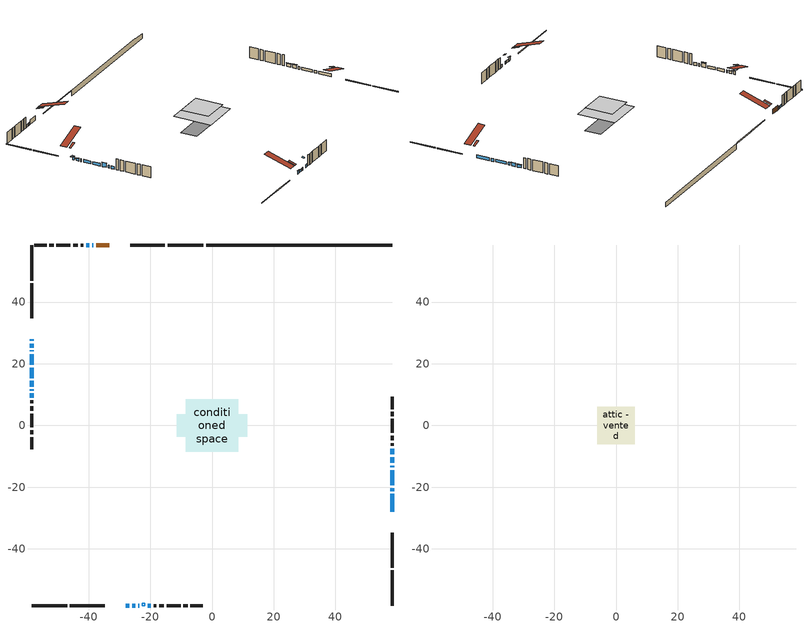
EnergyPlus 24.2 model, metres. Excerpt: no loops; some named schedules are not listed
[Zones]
conditioned space
 floor adiabatic (AdiabaticFloorConstruction): -8.45,-8.45 -8.45,8.45 8.45,8.45 8.45,-8.45 z2.9
 floor foundation (Slab1 construction): -11.47,-3.62 -11.47,3.62 11.47,3.62 11.47,-3.62 z-1.98
 wall outside (RimJoist1 construction): -2.78,58.5 -14.32,58.5 / -58.5,-58.5 -46.96,-58.5 / -58.5,58.5 -58.5,46.96 / 58.5,-58.5 58.5,-46.96 z0.46:0.76
 wall outside (RimJoist2 construction): -15.25,58.5 -26.57,58.5 / -46.03,-58.5 -34.71,-58.5 / -58.5,46.03 -58.5,34.71 / 58.5,-46.03 58.5,-34.71 z0.46:0.76
 wall outside (AdiabaticWallConstruction 1): -33.36,58.5 -37.5,58.5 z0.46:2.49
 wall outside (AdiabaticWallConstruction): -58.5,27.92 -58.5,27.41 z0.46:1.99; -27.92,-58.5 -26.77,-58.5 / 58.5,-12.05 58.5,-10.3 z0.46:1.91; -25.84,-58.5 -24.85,-58.5 / -58.5,24.33 -58.5,24.01 / -58.5,23.08 -58.5,19.68 / 58.5,-27.92 58.5,-22.2 / 58.5,-21.27 58.5,-20.3 / 58.5,-19.37 58.5,-14.49 / -38.43,58.5 -38.84,58.5 / -23.92,-58.5 -23.51,-58.5 / -58.5,18.75 -58.5,15.36 / 58.5,-13.57 58.5,-12.98 / -20.79,-58.5 -19.87,-58.5 / -58.5,11.67 -58.5,11.31 / -58.5,10.38 -58.5,9.05 / -39.77,58.5 -40.76,58.5 z0.46:1.68; -58.5,26.48 -58.5,25.26 z0.46:1.53; -58.5,14.43 -58.5,12.6 z0.46:2.29; 58.5,-9.37 58.5,-7.54 z0.46:1.78
 wall outside (Wall1 construction): -41.69,58.5 -42.61,58.5 / -18.95,-58.5 -18.03,-58.5 / -58.5,8.12 -58.5,7.2 / 58.5,-6.61 58.5,-5.7 z0.46:5.34
 wall outside (Wall2 construction): -43.54,58.5 -45.05,58.5 / -17.1,-58.5 -15.58,-58.5 / -58.5,6.28 -58.5,4.76 / 58.5,-4.77 58.5,-3.25 z0.46:5.34
 wall outside (Wall3 construction): -45.98,58.5 -50.43,58.5 / -14.66,-58.5 -10.21,-58.5 / -58.5,3.83 -58.5,-0.62 / 58.5,-2.32 58.5,2.12 z0.46:5.34
 wall outside (Wall4 construction): -51.36,58.5 -52.7,58.5 / -9.28,-58.5 -7.93,-58.5 / -58.5,-1.54 -58.5,-2.89 / 58.5,3.05 58.5,4.4 z0.46:5.34
 wall outside (Wall5 construction): -53.63,58.5 -57.57,58.5 / -7,-58.5 -3.06,-58.5 / -58.5,-3.82 -58.5,-7.76 / 58.5,5.33 58.5,9.27 z0.46:5.34
 wall foundation (FoundationWall1 construction): -1.85,58.5,-1.98 -1.85,58.5,0.46 52.47,58.5,0.46 52.47,58.5,0.16 58.5,58.5,0.16 58.5,58.5,-1.98
 window (WindowConstruction 15): -58.5,27.91 -58.5,27.41 z0.46:1.98
 window (WindowConstruction 3): -27.91,-58.5 -26.77,-58.5 z0.46:1.91
 window (WindowConstruction 4): -25.84,-58.5 -24.85,-58.5 z0.46:1.68
 window (WindowConstruction 5): -58.5,26.48 -58.5,25.26 z0.46:1.53
 window (WindowConstruction 6): -58.5,24.33 -58.5,24.01 z0.46:1.68
 window (WindowConstruction 7): -58.5,23.08 -58.5,19.68 z0.46:1.68
 window (WindowConstruction 8): 58.5,-27.91 58.5,-22.2 z0.46:1.68
 window (WindowConstruction 9): 58.5,-21.27 58.5,-20.3 z0.46:1.68
 window (WindowConstruction 10): 58.5,-19.37 58.5,-14.49 z0.46:1.68
 window (WindowConstruction 11): -38.43,58.5 -38.84,58.5 z0.46:1.68
 window (WindowConstruction 12): -23.92,-58.5 -23.51,-58.5 z0.46:1.68
 window (WindowConstruction 13): -58.5,18.75 -58.5,15.36 z0.46:1.68
 window (WindowConstruction 14): -58.5,14.43 -58.5,12.6 z0.46:2.29
 window (WindowConstruction 18): 58.5,-13.56 58.5,-12.98 z0.46:1.68
 window (WindowConstruction 19): -20.79,-58.5 -19.87,-58.5 z0.46:1.68
 window (WindowConstruction 16): -58.5,11.67 -58.5,11.31 z0.46:1.68
 window (WindowConstruction 17): -58.5,10.38 -58.5,9.05 z0.46:1.68
 window (WindowConstruction): 58.5,-12.05 58.5,-10.3 z0.46:1.91
 window (WindowConstruction 1): 58.5,-9.37 58.5,-7.54 z0.46:1.78
 window (WindowConstruction 2): -39.77,58.5 -40.76,58.5 z0.46:1.68
 door (Door): -33.37,58.5 -37.5,58.5 z0.46:2.49
 ceiling adiabatic (AdiabaticFloorConstruction): 8.45,-8.45 8.45,8.45 -8.45,8.45 -8.45,-8.45 z2.9
 roof outside (Roof2 construction): -32.44,58.5,5.34 -32.44,55.27,6.41 -31.58,55.27,6.41 -31.58,58.5,5.34; -28.84,-58.5,5.34 -28.84,-55.27,6.41 -29.7,-55.27,6.41 -29.7,-58.5,5.34; -58.5,28.84,5.34 -55.27,28.84,6.41 -55.27,29.7,6.41 -58.5,29.7,5.34; 58.5,-28.84,5.34 55.27,-28.84,6.41 55.27,-29.7,6.41 58.5,-29.7,5.34
 roof outside (AdiabaticRoofConstruction): -21.72,-58.5,5.34 -21.72,-57.68,5.61 -22.58,-57.68,5.61 -22.58,-58.5,5.34
 skylight (SkylightConstruction): -21.72,-58.5,5.34 -21.72,-57.68,5.61 -22.58,-57.68,5.61 -22.58,-58.5,5.34
attic - vented
 floor to conditioned space (Floor1 construction Reversed): -6.15,-6.15 -6.15,6.15 6.15,6.15 6.15,-6.15 z5.34
 roof outside (Roof1 construction): -30.66,58.5,5.34 -30.66,46.51,9.33 -27.5,46.51,9.33 -27.5,58.5,5.34; -30.62,-58.5,5.34 -30.62,-46.51,9.33 -33.78,-46.51,9.33 -33.78,-58.5,5.34; -58.5,30.62,5.34 -46.51,30.62,9.33 -46.51,33.78,9.33 -58.5,33.78,5.34; 58.5,-30.62,5.34 46.51,-30.62,9.33 46.51,-33.78,9.33 58.5,-33.78,5.34
shading: -58.5,27.11 -58.5,28.21 -60.02,28.21 -60.02,27.11 z2.28; -26.62,-58.5 -28.06,-58.5 -28.06,-58.96 -26.62,-58.96 z2.06; -58.5,25.11 -58.5,26.63 -58.96,26.63 -58.96,25.11 z1.68; -58.5,12.45 -58.5,14.58 -58.96,14.58 -58.96,12.45 z2.44; 58.5,-10.15 58.5,-12.2 58.96,-12.2 58.96,-10.15 z2.06; 58.5,-7.39 58.5,-9.52 58.96,-9.52 58.96,-7.39 z1.93
[Building]
Building 1: Terrain=Suburbs
[Site:Location]
Summerland CS_BC: Latitude {deg}=49.56; Longitude {deg}=-119.65; Time Zone {hr}=-8; Elevation {m}=454; Keep Site Location Information=Yes
[Site:GroundTemperature:Shallow]
5.06956, 3.19416, 3.04397, 3.93394, 7.50669, 11.0628, 14.1458, 16.0987, 16.2646, 14.6762, 11.6719, 8.22487
[Site:WaterMainsTemperature]
Calculation Method=Schedule; Temperature Schedule=mains temperature schedule
[Material] Roughness=Rough; Thermal Absorptance=0.9
Name | Thickness {m} | Conductivity {W/m-K} | Density {kg/m3} | Specific Heat {J/kg-K} | Solar Absorptance | Visible Absorptance
asphalt or fiberglass shingles | 0.00635 | 0.162714 | 1121.4 | 1465.45 | 0.4 | 0.4
asphalt or fiberglass shingles 1 | 0.00635 | 0.162714 | 1121.4 | 1465.45 | 0.7 | 0.7
ceiling loosefill ins | 0.169333 | 0.0480833 | 16.02 | 1046.75 | 0.7 | 0.7
ceiling stud and cavity | 0.1397 | 0.0890429 | 65.682 | 1177.47 | 0.7 | 0.7
concrete 4.0 in. | 0.1016 | 1.803125 | 2242.8 | 837.4 | 0.7 | 0.7
concrete 8.0 in. | 0.2032 | 1.803125 | 2242.8 | 837.4 | 0.7 | 0.7
door material | 0.04445 | 0.0451087 | 512.64 | 1214.23 | 0.7 | 0.7
exterior vertical ins | 0.0460229 | 0.029427 | 32.04 | 1214.23 | 0.7 | 0.7
floor covering | 0.0127 | 0.0433444 | 54.468 | 1339.84 | 0.6 | 0.6
floor rigid ins; roof rigid ins 1; wall rigid ins 1 | 0.512978 | 0.029427 | 32.04 | 1214.23 | 0.7 | 0.7
floor stud and cavity | 0.1397 | 1.75129 | 37.0049 | 1207.88 | 0.7 | 0.7
furniture material conditioned space 1 | 0.1524 | 0.115458 | 640.8 | 1214.23 | 0.6 | 0.6
gypsum board | 0.0127 | 0.160291 | 801 | 837.4 | 0.6 | 0.6
gypsum board 1 | 0.0127 | 0.160291 | 801 | 837.4 | 0.7 | 0.7
osb sheathing 0.5 in. | 0.0127 | 0.115458 | 512.64 | 1214.23 | 0.7 | 0.7
osb sheathing 0.75 in. | 0.01905 | 0.115458 | 512.64 | 1214.23 | 0.7 | 0.7
osb sheathing 2.0 in. | 0.0508 | 0.115458 | 512.64 | 1214.23 | 0.7 | 0.7
rim joist rigid ins; roof rigid ins; wall rigid ins | 0.051816 | 0.029427 | 32.04 | 1214.23 | 0.7 | 0.7
rim joist stud and cavity | 0.0508 | 0.0451784 | 125.044 | 1163.47 | 0.6 | 0.6
rim joist stud and cavity 1 | 0.0508 | 0.0402046 | 125.044 | 1163.47 | 0.6 | 0.6
roof stud and cavity | 0.2032 | 0.175705 | 78.34581 | 1123.46 | 0.7 | 0.7
roof stud and cavity 1 | 0.18415 | 1.78685 | 37.0049 | 1207.88 | 0.6 | 0.6
wall stud and cavity | 0.1397 | 0.168092 | 139.0536 | 1170.24 | 0.7 | 0.7
wall stud and cavity 1 | 0.1397 | 0.241155 | 139.0536 | 1170.24 | 0.7 | 0.7
wall stud and cavity 2 | 0.1397 | 0.288511 | 139.0536 | 1170.24 | 0.7 | 0.7
wall stud and cavity 3 | 0.1397 | 0.208241 | 139.0536 | 1170.24 | 0.7 | 0.7
wall stud and cavity 4 | 0.1397 | 0.259282 | 139.0536 | 1170.24 | 0.7 | 0.7
wall stud and cavity 5 | 0.0889 | 0.380278 | 52.3479 | 1209.89 | 0.7 | 0.7
wall stud and cavity 6 | 0.0889 | 0.391764 | 83.0341 | 1211.67 | 0.7 | 0.7
wood siding | 0.0254 | 0.102417 | 544.68 | 1172.36 | 0.4 | 0.4
wood siding 1; wood siding 2; wood siding 3 | 0.0254 | 0.102417 | 544.68 | 1172.36 | 0.7 | 0.7
[WindowMaterial:SimpleGlazingSystem]
Name | U-Factor {W/m2-K} | Solar Heat Gain Coefficient
SkylightMaterial | 2.47343 | 0.6208
WindowMaterial | 2.89748 | 0.69
WindowMaterial 1 | 2.93325 | 0.65
WindowMaterial 10 | 2.98152 | 0.6
WindowMaterial 11 | 2.9219 | 0.67
WindowMaterial 12 | 3.10359 | 0.5
WindowMaterial 13 | 3.10416 | 0.5
WindowMaterial 14 | 2.97584 | 0.62
WindowMaterial 15 | 2.96903 | 0.62
WindowMaterial 16 | 2.97868 | 0.61
WindowMaterial 2 | 2.94859 | 0.64
WindowMaterial 3 | 2.91622 | 0.67
WindowMaterial 4 | 2.972433 | 0.61
WindowMaterial 5 | 2.99742 | 0.58
WindowMaterial 6 | 2.88102 | 0.7
WindowMaterial 7 | 2.89521 | 0.69
WindowMaterial 8 | 2.93155 | 0.66
WindowMaterial 9 | 2.946882 | 0.63
[Construction]
AdiabaticFloorConstruction: floor stud and cavity, floor rigid ins, osb sheathing 0.75 in., floor covering
AdiabaticRoofConstruction: asphalt or fiberglass shingles 1, roof rigid ins 1, osb sheathing 0.75 in., roof stud and cavity 1
AdiabaticWallConstruction: wood siding 2, wall rigid ins 1, wall stud and cavity 5, gypsum board
AdiabaticWallConstruction 1: wood siding 3, wall rigid ins 1, wall stud and cavity 5, gypsum board
Door: door material
Floor1 construction Reversed: gypsum board, ceiling stud and cavity, ceiling loosefill ins
FoundationWall1 construction: concrete 8.0 in., gypsum board 1
furniture construction conditioned space 1: furniture material conditioned space 1
PartitionWallConstruction: gypsum board, wall stud and cavity 6, gypsum board
RimJoist1 construction: wood siding 1, osb sheathing 2.0 in., rim joist stud and cavity
RimJoist2 construction: wood siding 1, rim joist rigid ins, osb sheathing 2.0 in., rim joist stud and cavity 1
Roof1 construction: asphalt or fiberglass shingles
Roof2 construction: asphalt or fiberglass shingles, roof rigid ins, osb sheathing 0.75 in., roof stud and cavity, gypsum board
SkylightConstruction: SkylightMaterial
Slab1 construction: concrete 4.0 in.
Wall1 construction: wood siding, wall rigid ins, osb sheathing 0.5 in., wall stud and cavity, gypsum board
Wall2 construction: wood siding, wall rigid ins, osb sheathing 0.5 in., wall stud and cavity 1, gypsum board
Wall3 construction: wood siding, wall rigid ins, osb sheathing 0.5 in., wall stud and cavity 2, gypsum board
Wall4 construction: wood siding, wall rigid ins, osb sheathing 0.5 in., wall stud and cavity 3, gypsum board
Wall5 construction: wood siding, wall rigid ins, osb sheathing 0.5 in., wall stud and cavity 4, gypsum board
WindowConstruction: WindowMaterial
WindowConstruction 1: WindowMaterial 1
WindowConstruction 10: WindowMaterial 9
WindowConstruction 11; WindowConstruction 12: WindowMaterial 10
WindowConstruction 13; WindowConstruction 7: WindowMaterial 6
WindowConstruction 14: WindowMaterial 11
WindowConstruction 15: WindowMaterial 12
WindowConstruction 16: WindowMaterial 13
WindowConstruction 17: WindowMaterial 14
WindowConstruction 18: WindowMaterial 15
WindowConstruction 19: WindowMaterial 16
WindowConstruction 2; WindowConstruction 4: WindowMaterial 2
WindowConstruction 3: WindowMaterial 3
WindowConstruction 5: WindowMaterial 4
WindowConstruction 6: WindowMaterial 5
WindowConstruction 8: WindowMaterial 7
WindowConstruction 9: WindowMaterial 8
[Zone] Multiplier=1; Part of Total Floor Area=Yes
Name | Volume {m3}
attic - vented | 98.3
conditioned space | 1280.4
[Space]
Name | Zone | Volume {m3}
attic - vented 1 | attic - vented | 98.3
conditioned space 1 | conditioned space | 1280.4
[ZoneInfiltration:EffectiveLeakageArea]
infil attic - vented 1: Zone or Space=attic - vented 1; Schedule=Always On Discrete; Effective Air Leakage Area {cm2}=7272.96; Stack Coefficient=0.000277906; Wind Coefficient=1.12634e-05
[ZoneMixing]
whole house fan mix: Zone or Space=attic - vented; Schedule=Always On Continuous; Design Flow Rate Calculation Method=Flow/Zone; Design Flow Rate {m3/s}=0; Source Zone or Space=conditioned space
[SurfaceProperty:ExposedFoundationPerimeter]
Slab1: Exposed Perimeter Calculation Method=TotalExposedPerimeter; Total Exposed Perimeter {m}=60.351
[InternalMass] Zone or ZoneList=conditioned space; Space or SpaceList=conditioned space 1
Name | Construction | Surface Area {m2}
furniture mass conditioned space 1 | furniture construction conditioned space 1 | 180.8
partition wall mass | PartitionWallConstruction | 452
[Lights]
interior lighting: Zone or ZoneList or Space or SpaceList=conditioned space 1; Schedule=interior lighting schedule; Design Level Calculation Method=LightingLevel; Lighting Level {W}=343.2; Return Air Fraction=0; Fraction Radiant=0.6; Fraction Visible=0.2; Fraction Replaceable=1
[People]
occupants: Zone or ZoneList or Space or SpaceList=conditioned space 1; Number of People Schedule=occupants schedule; Number of People Calculation Method=People; Number of People=3; Fraction Radiant=0.314171; Sensible Heat Fraction=0.56303; Activity Level Schedule=occupants activity schedule; Carbon Dioxide Generation Rate {m3/s-W}=0; Enable ASHRAE 55 Comfort Warnings=No; Mean Radiant Temperature Calculation Type=EnclosureAveraged
[ElectricEquipment] Zone or ZoneList or Space or SpaceList=conditioned space 1; Design Level Calculation Method=EquipmentLevel
Name | Schedule | Design Level {W} | Fraction Latent | Fraction Radiant | Fraction Lost
clothes dryer | clothes dryer schedule | 140.772 | 0.015 | 0.081 | 0.85
clothes washer | clothes washer schedule | 32.1985 | 0.03 | 0.162 | 0.7
cooking range | cooking range schedule | 215.147 | 0.08 | 0.432 | 0.2
dishwasher | dishwasher schedule | 66.8632 | 0.3 | 0.18 | 0.4
fridge | fridge schedule | 72.9452 | 0 | 0.6 | 0
mech vent bath fan 0 | mech vent bath fan 0 schedule | 50.2 | 0 | 0 | 1
mech vent bath fan 1 | mech vent bath fan 1 schedule | 50.2 | 0 | 0 | 1
mech vent house fan | mech vent house fan schedule | 6.33333 | 0 | 0 | 1
mech vent house fan cfis | mech vent house fan cfis schedule | 0 | 0 | 0 | 0
mech vent range fan 0 | mech vent range fan 0 schedule | 57 | 0 | 0 | 1
misc plug loads | misc plug loads schedule | 494.7 | 0.045 | 0.513 | 0.1
whole house fan | Always On Discrete | 0 | 0 | 0 | 1
[OtherEquipment] Zone or ZoneList or Space or SpaceList=conditioned space 1; Design Level Calculation Method=EquipmentLevel
Name | Fuel Type | Schedule | Design Level {W} | Fraction Latent | Fraction Radiant | Fraction Lost
clothes dryer 1 | Electricity | clothes dryer schedule | 0 | 0.015 | 0.081 | 0.85
cooking range 1 | Electricity | cooking range schedule | 0 | 0.08 | 0.432 | 0.2
general water use latent | None | general water use schedule | 62.594 | 1 | 0 | 0
general water use sensible | None | general water use schedule | -61.6891 | 0 | 0.6 | 0
mech vent house fan latent load | None | Always On Discrete | 0 | 1 | 0 | 0
mech vent house fan sensible load | None | Always On Discrete | 0 | 0 | 0 | 0
water heater energy adjustment1 | NaturalGas | Always On Discrete | 0.01 | 0 | 0 | 1
[ZoneInfiltration:DesignFlowRate] Zone or ZoneList or Space or SpaceList=conditioned space 1; Schedule=Always On Discrete; Design Flow Rate Calculation Method=Flow/Zone; Design Flow Rate {m3/s}=0
infil flow; natural vent flow; whole house fan flow
[Foundation:Kiva]
Foundation Kiva 1: Initial Indoor Air Temperature {C}=18; Wall Height Above Grade {m}=0.459974; Wall Depth Below Slab {m}=0.2032; Custom Block Material Name 1=exterior vertical ins; Custom Block Depth 1 {m}=2.43998; Custom Block X Position 1 {m}=0.2159; Custom Block Z Position 1 {m}=0
[Foundation:Kiva:Settings]
Soil Conductivity {W/m-K}=0.849921; Soil Density {kg/m3}=1842.3; Soil Specific Heat {J/kg-K}=418.7; Ground Solar Absorptivity=0.9; Ground Thermal Absorptivity=0.9; Ground Surface Roughness {m}=0.03; Far-Field Width {m}=40; Deep-Ground Boundary Condition=ZeroFlux; Deep-Ground Depth {m}=40; Minimum Cell Dimension {m}=0.2; Maximum Cell Growth Coefficient=3; Simulation Timestep=Timestep
[Exterior:Lights]
exterior lighting: Schedule=exterior lighting schedule; Design Level {W}=75.6
[Schedule:Constant]
Name | Hourly Value
Always On Continuous; mech vent house fan schedule; mech vent house fan cfis schedule; Always On Discrete | 1
occupants activity schedule | 117.228
fridge schedule | 0
[Schedule:Week:Daily]
interior lighting schedule Week Rule - Jan1-Jan27: interior lighting schedule day, interior lighting schedule day, interior lighting schedule day, interior lighting schedule day, interior lighting schedule day, interior lighting schedule day, interior lighting schedule day, interior lighting schedule default day, interior lighting schedule default day, interior lighting schedule default day, interior lighting schedule default day, interior lighting schedule default day
interior lighting schedule Week Rule - Jan28-Feb3: interior lighting schedule day, interior lighting schedule day, interior lighting schedule day, interior lighting schedule day, interior lighting schedule day 1, interior lighting schedule day 1, interior lighting schedule day 1, interior lighting schedule default day, interior lighting schedule default day, interior lighting schedule default day, interior lighting schedule default day, interior lighting schedule default day
interior lighting schedule Week Rule - Feb4-Feb24: interior lighting schedule day 1, interior lighting schedule day 1, interior lighting schedule day 1, interior lighting schedule day 1, interior lighting schedule day 1, interior lighting schedule day 1, interior lighting schedule day 1, interior lighting schedule default day, interior lighting schedule default day, interior lighting schedule default day, interior lighting schedule default day, interior lighting schedule default day
interior lighting schedule Week Rule - Feb25-Mar3: interior lighting schedule day 1, interior lighting schedule day 1, interior lighting schedule day 1, interior lighting schedule day 1, interior lighting schedule day 2, interior lighting schedule day 2, interior lighting schedule day 2, interior lighting schedule default day, interior lighting schedule default day, interior lighting schedule default day, interior lighting schedule default day, interior lighting schedule default day
interior lighting schedule Week Rule - Mar4-Mar31: interior lighting schedule day 2, interior lighting schedule day 2, interior lighting schedule day 2, interior lighting schedule day 2, interior lighting schedule day 2, interior lighting schedule day 2, interior lighting schedule day 2, interior lighting schedule default day, interior lighting schedule default day, interior lighting schedule default day, interior lighting schedule default day, interior lighting schedule default day
interior lighting schedule Week Rule - Apr1-Apr28: interior lighting schedule day 3, interior lighting schedule day 3, interior lighting schedule day 3, interior lighting schedule day 3, interior lighting schedule day 3, interior lighting schedule day 3, interior lighting schedule day 3, interior lighting schedule default day, interior lighting schedule default day, interior lighting schedule default day, interior lighting schedule default day, interior lighting schedule default day
interior lighting schedule Week Rule - Apr29-May5: interior lighting schedule day 3, interior lighting schedule day 3, interior lighting schedule day 4, interior lighting schedule day 4, interior lighting schedule day 4, interior lighting schedule day 4, interior lighting schedule day 4, interior lighting schedule default day, interior lighting schedule default day, interior lighting schedule default day, interior lighting schedule default day, interior lighting schedule default day
interior lighting schedule Week Rule - May6-May26: interior lighting schedule day 4, interior lighting schedule day 4, interior lighting schedule day 4, interior lighting schedule day 4, interior lighting schedule day 4, interior lighting schedule day 4, interior lighting schedule day 4, interior lighting schedule default day, interior lighting schedule default day, interior lighting schedule default day, interior lighting schedule default day, interior lighting schedule default day
interior lighting schedule Week Rule - May27-Jun2: interior lighting schedule day 4, interior lighting schedule day 4, interior lighting schedule day 4, interior lighting schedule day 4, interior lighting schedule day 4, interior lighting schedule day 5, interior lighting schedule day 5, interior lighting schedule default day, interior lighting schedule default day, interior lighting schedule default day, interior lighting schedule default day, interior lighting schedule default day
interior lighting schedule Week Rule - Jun3-Jun30: interior lighting schedule day 5, interior lighting schedule day 5, interior lighting schedule day 5, interior lighting schedule day 5, interior lighting schedule day 5, interior lighting schedule day 5, interior lighting schedule day 5, interior lighting schedule default day, interior lighting schedule default day, interior lighting schedule default day, interior lighting schedule default day, interior lighting schedule default day
interior lighting schedule Week Rule - Jul1-Jul28: interior lighting schedule day 6, interior lighting schedule day 6, interior lighting schedule day 6, interior lighting schedule day 6, interior lighting schedule day 6, interior lighting schedule day 6, interior lighting schedule day 6, interior lighting schedule default day, interior lighting schedule default day, interior lighting schedule default day, interior lighting schedule default day, interior lighting schedule default day
interior lighting schedule Week Rule - Jul29-Aug4: interior lighting schedule day 6, interior lighting schedule day 6, interior lighting schedule day 6, interior lighting schedule day 7, interior lighting schedule day 7, interior lighting schedule day 7, interior lighting schedule day 7, interior lighting schedule default day, interior lighting schedule default day, interior lighting schedule default day, interior lighting schedule default day, interior lighting schedule default day
interior lighting schedule Week Rule - Aug5-Aug25: interior lighting schedule day 7, interior lighting schedule day 7, interior lighting schedule day 7, interior lighting schedule day 7, interior lighting schedule day 7, interior lighting schedule day 7, interior lighting schedule day 7, interior lighting schedule default day, interior lighting schedule default day, interior lighting schedule default day, interior lighting schedule default day, interior lighting schedule default day
interior lighting schedule Week Rule - Aug26-Sep1: interior lighting schedule day 7, interior lighting schedule day 7, interior lighting schedule day 7, interior lighting schedule day 7, interior lighting schedule day 7, interior lighting schedule day 7, interior lighting schedule day 8, interior lighting schedule default day, interior lighting schedule default day, interior lighting schedule default day, interior lighting schedule default day, interior lighting schedule default day
interior lighting schedule Week Rule - Sep2-Sep29: interior lighting schedule day 8, interior lighting schedule day 8, interior lighting schedule day 8, interior lighting schedule day 8, interior lighting schedule day 8, interior lighting schedule day 8, interior lighting schedule day 8, interior lighting schedule default day, interior lighting schedule default day, interior lighting schedule default day, interior lighting schedule default day, interior lighting schedule default day
interior lighting schedule Week Rule - Sep30-Oct6: interior lighting schedule day 8, interior lighting schedule day 9, interior lighting schedule day 9, interior lighting schedule day 9, interior lighting schedule day 9, interior lighting schedule day 9, interior lighting schedule day 9, interior lighting schedule default day, interior lighting schedule default day, interior lighting schedule default day, interior lighting schedule default day, interior lighting schedule default day
interior lighting schedule Week Rule - Oct7-Oct27: interior lighting schedule day 9, interior lighting schedule day 9, interior lighting schedule day 9, interior lighting schedule day 9, interior lighting schedule day 9, interior lighting schedule day 9, interior lighting schedule day 9, interior lighting schedule default day, interior lighting schedule default day, interior lighting schedule default day, interior lighting schedule default day, interior lighting schedule default day
interior lighting schedule Week Rule - Oct28-Nov3: interior lighting schedule day 9, interior lighting schedule day 9, interior lighting schedule day 9, interior lighting schedule day 9, interior lighting schedule day 10, interior lighting schedule day 10, interior lighting schedule day 10, interior lighting schedule default day, interior lighting schedule default day, interior lighting schedule default day, interior lighting schedule default day, interior lighting schedule default day
interior lighting schedule Week Rule - Nov4-Nov24: interior lighting schedule day 10, interior lighting schedule day 10, interior lighting schedule day 10, interior lighting schedule day 10, interior lighting schedule day 10, interior lighting schedule day 10, interior lighting schedule day 10, interior lighting schedule default day, interior lighting schedule default day, interior lighting schedule default day, interior lighting schedule default day, interior lighting schedule default day
interior lighting schedule Week Rule - Nov25-Dec1: interior lighting schedule day 10, interior lighting schedule day 10, interior lighting schedule day 10, interior lighting schedule day 10, interior lighting schedule day 10, interior lighting schedule day 10, interior lighting schedule day 11, interior lighting schedule default day, interior lighting schedule default day, interior lighting schedule default day, interior lighting schedule default day, interior lighting schedule default day
interior lighting schedule Week Rule - Dec2-Dec31: interior lighting schedule day 11, interior lighting schedule day 11, interior lighting schedule day 11, interior lighting schedule day 11, interior lighting schedule day 11, interior lighting schedule day 11, interior lighting schedule day 11, interior lighting schedule default day, interior lighting schedule default day, interior lighting schedule default day, interior lighting schedule default day, interior lighting schedule default day
occupants schedule Week Rule - Jan1-Dec31: occupants schedule day, occupants schedule day, occupants schedule day, occupants schedule day, occupants schedule day, occupants schedule day, occupants schedule day, occupants schedule default day, occupants schedule default day, occupants schedule default day, occupants schedule default day, occupants schedule default day
clothes dryer schedule Week Rule - Jan1-Dec31: clothes dryer schedule day, clothes dryer schedule day, clothes dryer schedule day, clothes dryer schedule day, clothes dryer schedule day, clothes dryer schedule day, clothes dryer schedule day, clothes dryer schedule default day, clothes dryer schedule default day, clothes dryer schedule default day, clothes dryer schedule default day, clothes dryer schedule default day
clothes washer schedule Week Rule - Jan1-Dec31: clothes washer schedule day, clothes washer schedule day, clothes washer schedule day, clothes washer schedule day, clothes washer schedule day, clothes washer schedule day, clothes washer schedule day, clothes washer schedule default day, clothes washer schedule default day, clothes washer schedule default day, clothes washer schedule default day, clothes washer schedule default day
cooking range schedule Week Rule - Jan1-Dec31: cooking range schedule day, cooking range schedule day, cooking range schedule day, cooking range schedule day, cooking range schedule day, cooking range schedule day, cooking range schedule day, cooking range schedule default day, cooking range schedule default day, cooking range schedule default day, cooking range schedule default day, cooking range schedule default day
dishwasher schedule Week Rule - Jan1-Dec31: dishwasher schedule day, dishwasher schedule day, dishwasher schedule day, dishwasher schedule day, dishwasher schedule day, dishwasher schedule day, dishwasher schedule day, dishwasher schedule default day, dishwasher schedule default day, dishwasher schedule default day, dishwasher schedule default day, dishwasher schedule default day
mech vent bath fan 0 schedule Week Rule - Jan1-Dec31: mech vent bath fan 0 schedule day, mech vent bath fan 0 schedule day, mech vent bath fan 0 schedule day, mech vent bath fan 0 schedule day, mech vent bath fan 0 schedule day, mech vent bath fan 0 schedule day, mech vent bath fan 0 schedule day, mech vent bath fan 0 schedule default day, mech vent bath fan 0 schedule default day, mech vent bath fan 0 schedule default day, mech vent bath fan 0 schedule default day, mech vent bath fan 0 schedule default day
mech vent bath fan 1 schedule Week Rule - Jan1-Dec31: mech vent bath fan 1 schedule day, mech vent bath fan 1 schedule day, mech vent bath fan 1 schedule day, mech vent bath fan 1 schedule day, mech vent bath fan 1 schedule day, mech vent bath fan 1 schedule day, mech vent bath fan 1 schedule day, mech vent bath fan 1 schedule default day, mech vent bath fan 1 schedule default day, mech vent bath fan 1 schedule default day, mech vent bath fan 1 schedule default day, mech vent bath fan 1 schedule default day
mech vent range fan 0 schedule Week Rule - Jan1-Dec31: mech vent range fan 0 schedule day, mech vent range fan 0 schedule day, mech vent range fan 0 schedule day, mech vent range fan 0 schedule day, mech vent range fan 0 schedule day, mech vent range fan 0 schedule day, mech vent range fan 0 schedule day, mech vent range fan 0 schedule default day, mech vent range fan 0 schedule default day, mech vent range fan 0 schedule default day, mech vent range fan 0 schedule default day, mech vent range fan 0 schedule default day
misc plug loads schedule Week Rule - Jan1-Dec31: misc plug loads schedule day, misc plug loads schedule day, misc plug loads schedule day, misc plug loads schedule day, misc plug loads schedule day, misc plug loads schedule day, misc plug loads schedule day, misc plug loads schedule default day, misc plug loads schedule default day, misc plug loads schedule default day, misc plug loads schedule default day, misc plug loads schedule default day
general water use schedule Week Rule - Jan1-Dec31: general water use schedule day, general water use schedule day, general water use schedule day, general water use schedule day, general water use schedule day, general water use schedule day, general water use schedule day, general water use schedule default day, general water use schedule default day, general water use schedule default day, general water use schedule default day, general water use schedule default day
exterior lighting schedule Week Rule - Jan1-Jan27: exterior lighting schedule day, exterior lighting schedule day, exterior lighting schedule day, exterior lighting schedule day, exterior lighting schedule day, exterior lighting schedule day, exterior lighting schedule day, exterior lighting schedule default day, exterior lighting schedule default day, exterior lighting schedule default day, exterior lighting schedule default day, exterior lighting schedule default day
exterior lighting schedule Week Rule - Jan28-Feb3: exterior lighting schedule day, exterior lighting schedule day, exterior lighting schedule day, exterior lighting schedule day, exterior lighting schedule day 1, exterior lighting schedule day 1, exterior lighting schedule day 1, exterior lighting schedule default day, exterior lighting schedule default day, exterior lighting schedule default day, exterior lighting schedule default day, exterior lighting schedule default day
exterior lighting schedule Week Rule - Feb4-Feb24: exterior lighting schedule day 1, exterior lighting schedule day 1, exterior lighting schedule day 1, exterior lighting schedule day 1, exterior lighting schedule day 1, exterior lighting schedule day 1, exterior lighting schedule day 1, exterior lighting schedule default day, exterior lighting schedule default day, exterior lighting schedule default day, exterior lighting schedule default day, exterior lighting schedule default day
exterior lighting schedule Week Rule - Feb25-Mar3: exterior lighting schedule day 1, exterior lighting schedule day 1, exterior lighting schedule day 1, exterior lighting schedule day 1, exterior lighting schedule day 2, exterior lighting schedule day 2, exterior lighting schedule day 2, exterior lighting schedule default day, exterior lighting schedule default day, exterior lighting schedule default day, exterior lighting schedule default day, exterior lighting schedule default day
exterior lighting schedule Week Rule - Mar4-Mar31: exterior lighting schedule day 2, exterior lighting schedule day 2, exterior lighting schedule day 2, exterior lighting schedule day 2, exterior lighting schedule day 2, exterior lighting schedule day 2, exterior lighting schedule day 2, exterior lighting schedule default day, exterior lighting schedule default day, exterior lighting schedule default day, exterior lighting schedule default day, exterior lighting schedule default day
exterior lighting schedule Week Rule - Apr1-Apr28: exterior lighting schedule day 3, exterior lighting schedule day 3, exterior lighting schedule day 3, exterior lighting schedule day 3, exterior lighting schedule day 3, exterior lighting schedule day 3, exterior lighting schedule day 3, exterior lighting schedule default day, exterior lighting schedule default day, exterior lighting schedule default day, exterior lighting schedule default day, exterior lighting schedule default day
[Schedule:Year]
interior lighting schedule: interior lighting schedule Week Rule - Jan1-Jan27, 1, 1, 1, 27, interior lighting schedule Week Rule - Jan28-Feb3, 1, 28, 2, 3, interior lighting schedule Week Rule - Feb4-Feb24, 2, 4, 2, 24, interior lighting schedule Week Rule - Feb25-Mar3, 2, 25, 3, 3, interior lighting schedule Week Rule - Mar4-Mar31, 3, 4, 3, 31, interior lighting schedule Week Rule - Apr1-Apr28, 4, 1, 4, 28, interior lighting schedule Week Rule - Apr29-May5, 4, 29, 5, 5, interior lighting schedule Week Rule - May6-May26, 5, 6, 5, 26, interior lighting schedule Week Rule - May27-Jun2, 5, 27, 6, 2, interior lighting schedule Week Rule - Jun3-Jun30, 6, 3, 6, 30, interior lighting schedule Week Rule - Jul1-Jul28, 7, 1, 7, 28, interior lighting schedule Week Rule - Jul29-Aug4, 7, 29, 8, 4, interior lighting schedule Week Rule - Aug5-Aug25, 8, 5, 8, 25, interior lighting schedule Week Rule - Aug26-Sep1, 8, 26, 9, 1, interior lighting schedule Week Rule - Sep2-Sep29, 9, 2, 9, 29, interior lighting schedule Week Rule - Sep30-Oct6, 9, 30, 10, 6, interior lighting schedule Week Rule - Oct7-Oct27, 10, 7, 10, 27, interior lighting schedule Week Rule - Oct28-Nov3, 10, 28, 11, 3, interior lighting schedule Week Rule - Nov4-Nov24, 11, 4, 11, 24, interior lighting schedule Week Rule - Nov25-Dec1, 11, 25, 12, 1, interior lighting schedule Week Rule - Dec2-Dec31, 12, 2, 12, 31
occupants schedule: occupants schedule Week Rule - Jan1-Dec31, 1, 1, 12, 31
clothes dryer schedule: clothes dryer schedule Week Rule - Jan1-Dec31, 1, 1, 12, 31
clothes washer schedule: clothes washer schedule Week Rule - Jan1-Dec31, 1, 1, 12, 31
cooking range schedule: cooking range schedule Week Rule - Jan1-Dec31, 1, 1, 12, 31
dishwasher schedule: dishwasher schedule Week Rule - Jan1-Dec31, 1, 1, 12, 31
mech vent bath fan 0 schedule: mech vent bath fan 0 schedule Week Rule - Jan1-Dec31, 1, 1, 12, 31
mech vent bath fan 1 schedule: mech vent bath fan 1 schedule Week Rule - Jan1-Dec31, 1, 1, 12, 31
mech vent range fan 0 schedule: mech vent range fan 0 schedule Week Rule - Jan1-Dec31, 1, 1, 12, 31
misc plug loads schedule: misc plug loads schedule Week Rule - Jan1-Dec31, 1, 1, 12, 31
general water use schedule: general water use schedule Week Rule - Jan1-Dec31, 1, 1, 12, 31
exterior lighting schedule: exterior lighting schedule Week Rule - Jan1-Jan27, 1, 1, 1, 27, exterior lighting schedule Week Rule - Jan28-Feb3, 1, 28, 2, 3, exterior lighting schedule Week Rule - Feb4-Feb24, 2, 4, 2, 24, exterior lighting schedule Week Rule - Feb25-Mar3, 2, 25, 3, 3, exterior lighting schedule Week Rule - Mar4-Mar31, 3, 4, 3, 31, exterior lighting schedule Week Rule - Apr1-Apr28, 4, 1, 4, 28, exterior lighting schedule Week Rule - Apr29-May5, 4, 29, 5, 5, exterior lighting schedule Week Rule - May6-May26, 5, 6, 5, 26, exterior lighting schedule Week Rule - May27-Jun2, 5, 27, 6, 2, exterior lighting schedule Week Rule - Jun3-Jun30, 6, 3, 6, 30, exterior lighting schedule Week Rule - Jul1-Jul28, 7, 1, 7, 28, exterior lighting schedule Week Rule - Jul29-Aug4, 7, 29, 8, 4, exterior lighting schedule Week Rule - Aug5-Aug25, 8, 5, 8, 25, exterior lighting schedule Week Rule - Aug26-Sep1, 8, 26, 9, 1, exterior lighting schedule Week Rule - Sep2-Sep29, 9, 2, 9, 29, exterior lighting schedule Week Rule - Sep30-Oct6, 9, 30, 10, 6, exterior lighting schedule Week Rule - Oct7-Oct27, 10, 7, 10, 27, exterior lighting schedule Week Rule - Oct28-Nov3, 10, 28, 11, 3, exterior lighting schedule Week Rule - Nov4-Nov24, 11, 4, 11, 24, exterior lighting schedule Week Rule - Nov25-Dec1, 11, 25, 12, 1, exterior lighting schedule Week Rule - Dec2-Dec31, 12, 2, 12, 31
[Schedule:Compact]
mains temperature schedule: Through: 01/01, For: AllDays, Until: 24:00, 8.8, Through: 01/02, For: AllDays, Until: 24:00, 8.73556, Through: 01/03, For: AllDays, Until: 24:00, 8.67222, Through: 01/04, For: AllDays, Until: 24:00, 8.61, Through: 01/05, For: AllDays, Until: 24:00, 8.54889, Through: 01/06, For: AllDays, Until: 24:00, 8.48944, Through: 01/07, For: AllDays, Until: 24:00, 8.43111, Through: 01/08, For: AllDays, Until: 24:00, 8.37389, Through: 01/09, For: AllDays, Until: 24:00, 8.31778, Through: 01/10, For: AllDays, Until: 24:00, 8.26333, Through: 01/11, For: AllDays, Until: 24:00, 8.21056, Through: 01/12, For: AllDays, Until: 24:00, 8.15889, Through: 01/13, For: AllDays, Until: 24:00, 8.10833, Through: 01/14, For: AllDays, Until: 24:00, 8.05944, Through: 01/15, For: AllDays, Until: 24:00, 8.01167, Through: 01/16, For: AllDays, Until: 24:00, 7.96556, Through: 01/17, For: AllDays, Until: 24:00, 7.92111, Through: 01/18, For: AllDays, Until: 24:00, 7.87778, Through: 01/19, For: AllDays, Until: 24:00, 7.83611, Through: 01/20, For: AllDays, Until: 24:00, 7.79556, Through: 01/21, For: AllDays, Until: 24:00, 7.75722, Through: 01/22, For: AllDays, Until: 24:00, 7.71944, Through: 01/23, For: AllDays, Until: 24:00, 7.68389, Through: 01/24, For: AllDays, Until: 24:00, 7.64944, Through: 01/25, For: AllDays, Until: 24:00, 7.61667, Through: 01/26, For: AllDays, Until: 24:00, 7.58556, Through: 01/27, For: AllDays, Until: 24:00, 7.55611, Through: 01/28, For: AllDays, Until: 24:00, 7.52778, Through: 01/29, For: AllDays, Until: 24:00, 7.50167, Through: 01/30, For: AllDays, Until: 24:00, 7.47667, Through: 01/31, For: AllDays, Until: 24:00, 7.45333, Through: 02/01, For: AllDays, Until: 24:00, 7.43111, Through: 02/02, For: AllDays, Until: 24:00, 7.41111, Through: 02/03, For: AllDays, Until: 24:00, 7.39278, Through: 02/04, For: AllDays, Until: 24:00, 7.37556, Through: 02/05, For: AllDays, Until: 24:00, 7.36, Through: 02/06, For: AllDays, Until: 24:00, 7.34667, Through: 02/07, For: AllDays, Until: 24:00, 7.33444, Through: 02/08, For: AllDays, Until: 24:00, 7.32389, Through: 02/09, For: AllDays, Until: 24:00, 7.315, Through: 02/10, For: AllDays, Until: 24:00, 7.30778, Through: 02/11, For: AllDays, Until: 24:00, 7.30222, Through: 02/12, For: AllDays, Until: 24:00, 7.29833, Through: 02/13, For: AllDays, Until: 24:00, 7.29611, Through: 02/14, For: AllDays, Until: 24:00, 7.29556, Through: 02/15, For: AllDays, Until: 24:00, 7.29611, Through: 02/16, For: AllDays, Until: 24:00, 7.29889, Through: 02/17, For: AllDays, Until: 24:00, 7.30278, Through: 02/18, For: AllDays, Until: 24:00, 7.30889, Through: 02/19, For: AllDays, Until: 24:00, 7.31667, Through: 02/20, For: AllDays, Until: 24:00, 7.32556, Through: 02/21, For: AllDays, Until: 24:00, 7.33611, Through: 02/22, For: AllDays, Until: 24:00, 7.34889, Through: 02/23, For: AllDays, Until: 24:00, 7.36278, Through: 02/24, For: AllDays, Until: 24:00, 7.37833, Through: 02/25, For: AllDays, Until: 24:00, 7.39556, Through: 02/26, For: AllDays, Until: 24:00, 7.41444, Through: 02/27, For: AllDays, Until: 24:00, 7.43444, Through: 02/28, For: AllDays, Until: 24:00, 7.45667, Through: 03/01, For: AllDays, Until: 24:00, 7.48056, Through: 03/02, For: AllDays, Until: 24:00, 7.50556, Through: 03/03, For: AllDays, Until: 24:00, 7.53222, Through: 03/04, For: AllDays, Until: 24:00, 7.56056, Through: 03/05, For: AllDays, Until: 24:00, 7.59056, Through: 03/06, For: AllDays, Until: 24:00, 7.62222, Through: 03/07, For: AllDays, Until: 24:00, 7.655, Through: 03/08, For: AllDays, Until: 24:00, 7.68944, Through: 03/09, For: AllDays, Until: 24:00, 7.72556, Through: 03/10, For: AllDays, Until: 24:00, 7.76333, Through: 03/11, For: AllDays, Until: 24:00, 7.80222, Through: 03/12, For: AllDays, Until: 24:00, 7.84278, Through: 03/13, For: AllDays, Until: 24:00, 7.88444, Through: 03/14, For: AllDays, Until: 24:00, 7.92833, Through: 03/15, For: AllDays, Until: 24:00, 7.97278, Through: 03/16, For: AllDays, Until: 24:00, 8.01944, Through: 03/17, For: AllDays, Until: 24:00, 8.06722, Through: 03/18, For: AllDays, Until: 24:00, 8.11611, Through: 03/19, For: AllDays, Until: 24:00, 8.16667, Through: 03/20, For: AllDays, Until: 24:00, 8.21889, Through: 03/21, For: AllDays, Until: 24:00, 8.27222, Through: 03/22, For: AllDays, Until: 24:00, 8.32667, Through: 03/23, For: AllDays, Until: 24:00, 8.38278, Through: 03/24, For: AllDays, Until: 24:00, 8.44, Through: 03/25, For: AllDays, Until: 24:00, 8.49889, Through: 03/26, For: AllDays, Until: 24:00, 8.55889, Through: 03/27, For: AllDays, Until: 24:00, 8.62, Through: 03/28, For: AllDays, Until: 24:00, 8.68222, Through: 03/29, For: AllDays, Until: 24:00, 8.74611, Through: 03/30, For: AllDays, Until: 24:00, 8.81056, Through: 03/31, For: AllDays, Until: 24:00, 8.87667, Through: 04/01, For: AllDays, Until: 24:00, 8.94389, Through: 04/02, For: AllDays, Until: 24:00, 9.01222, Through: 04/03, For: AllDays, Until: 24:00, 9.08167, Through: 04/04, For: AllDays, Until: 24:00, 9.15222, Through: 04/05, For: AllDays, Until: 24:00, 9.22389, Through: 04/06, For: AllDays, Until: 24:00, 9.29667, Through: 04/07, For: AllDays, Until: 24:00, 9.37056, Through: 04/08, For: AllDays, Until: 24:00, 9.445, Through: 04/09, For: AllDays, Until: 24:00, 9.52111, Through: 04/10, For: AllDays, Until: 24:00, 9.59778, Through: 04/11, For: AllDays, Until: 24:00, 9.67556, Through: 04/12, For: AllDays, Until: 24:00, 9.75389, Through: 04/13, For: AllDays, Until: 24:00, 9.83389, Through: 04/14, For: AllDays, Until: 24:00, 9.91389, Through: 04/15, For: AllDays, Until: 24:00, 9.99556, Through: 04/16, For: AllDays, Until: 24:00, 10.0778, Through: 04/17, For: AllDays, Until: 24:00, 10.1606, Through: 04/18, For: AllDays, Until: 24:00, 10.2444, Through: 04/19, For: AllDays, Until: 24:00, 10.3289, Through: 04/20, For: AllDays, Until: 24:00, 10.4139, Through: 04/21, For: AllDays, Until: 24:00, 10.5, Through: 04/22, For: AllDays, Until: 24:00, 10.5867, Through: 04/23, For: AllDays, Until: 24:00, 10.6739, Through: 04/24, For: AllDays, Until: 24:00, 10.7617, Through: 04/25, For: AllDays, Until: 24:00, 10.8506, Through: 04/26, For: AllDays, Until: 24:00, 10.9394, Through: 04/27, For: AllDays, Until: 24:00, 11.0294, Through: 04/28, For: AllDays, Until: 24:00, 11.1194, Through: 04/29, For: AllDays, Until: 24:00, 11.2106, Through: 04/30, For: AllDays, Until: 24:00, 11.3017, Through: 05/01, For: AllDays, Until: 24:00, 11.3933, Through: 05/02, For: AllDays, Until: 24:00, 11.485, Through: 05/03, For: AllDays, Until: 24:00, 11.5778, Through: 05/04, For: AllDays, Until: 24:00, 11.6706, Through: 05/05, For: AllDays, Until: 24:00, 11.7639, Through: 05/06, For: AllDays, Until: 24:00, 11.8572, Through: 05/07, For: AllDays, Until: 24:00, 11.9511, Through: 05/08, For: AllDays, Until: 24:00, 12.045, Through: 05/09, For: AllDays, Until: 24:00, 12.1394, Through: 05/10, For: AllDays, Until: 24:00, 12.2339, Through: 05/11, For: AllDays, Until: 24:00, 12.3283, Through: 05/12, For: AllDays, Until: 24:00, 12.4233, Through: 05/13, For: AllDays, Until: 24:00, 12.5183, Through: 05/14, For: AllDays, Until: 24:00, 12.6133, Through: 05/15, For: AllDays, Until: 24:00, 12.7083, Through: 05/16, For: AllDays, Until: 24:00, 12.8033, Through: 05/17, For: AllDays, Until: 24:00, 12.8983, Through: 05/18, For: AllDays, Until: 24:00, 12.9939, Through: 05/19, For: AllDays, Until: 24:00, 13.0889, Through: 05/20, For: AllDays, Until: 24:00, 13.1839, Through: 05/21, For: AllDays, Until: 24:00, 13.2783, Through: 05/22, For: AllDays, Until: 24:00, 13.3733, Through: 05/23, For: AllDays, Until: 24:00, 13.4678, Through: 05/24, For: AllDays, Until: 24:00, 13.5622, Through: 05/25, For: AllDays, Until: 24:00, 13.6561, Through: 05/26, For: AllDays, Until: 24:00, 13.75, Through: 05/27, For: AllDays, Until: 24:00, 13.8439, Through: 05/28, For: AllDays, Until: 24:00, 13.9372, Through: 05/29, For: AllDays, Until: 24:00, 14.03, Through: 05/30, For: AllDays, Until: 24:00, 14.1228, Through: 05/31, For: AllDays, Until: 24:00, 14.215, Through: 06/01, For: AllDays, Until: 24:00, 14.3067, Through: 06/02, For: AllDays, Until: 24:00, 14.3983, Through: 06/03, For: AllDays, Until: 24:00, 14.4889, Through: 06/04, For: AllDays, Until: 24:00, 14.5794, Through: 06/05, For: AllDays, Until: 24:00, 14.6694, Through: 06/06, For: AllDays, Until: 24:00, 14.7589, Through: 06/07, For: AllDays, Until: 24:00, 14.8478, Through: 06/08, For: AllDays, Until: 24:00, 14.9356, Through: 06/09, For: AllDays, Until: 24:00, 15.0233, Through: 06/10, For: AllDays, Until: 24:00, 15.1106, Through: 06/11, For: AllDays, Until: 24:00, 15.1967, Through: 06/12, For: AllDays, Until: 24:00, 15.2822, Through: 06/13, For: AllDays, Until: 24:00, 15.3667, Through: 06/14, For: AllDays, Until: 24:00, 15.4511, Through: 06/15, For: AllDays, Until: 24:00, 15.5344, Through: 06/16, For: AllDays, Until: 24:00, 15.6167, Through: 06/17, For: AllDays, Until: 24:00, 15.6983, Through: 06/18, For: AllDays, Until: 24:00, 15.7789, Through: 06/19, For: AllDays, Until: 24:00, 15.8589, Through: 06/20, For: AllDays, Until: 24:00, 15.9378, Through: 06/21, For: AllDays, Until: 24:00, 16.0161, Through: 06/22, For: AllDays, Until: 24:00, 16.0933, Through: 06/23, For: AllDays, Until: 24:00, 16.1694, Through: 06/24, For: AllDays, Until: 24:00, 16.2444, Through: 06/25, For: AllDays, Until: 24:00, 16.3189, Through: 06/26, For: AllDays, Until: 24:00, 16.3922, Through: 06/27, For: AllDays, Until: 24:00, 16.4639, Through: 06/28, For: AllDays, Until: 24:00, 16.535, Through: 06/29, For: AllDays, Until: 24:00, 16.605, Through: 06/30, For: AllDays, Until: 24:00, 16.6739, Through: 07/01, For: AllDays, Until: 24:00, 16.7411, Through: 07/02, For: AllDays, Until: 24:00, 16.8078, Through: 07/03, For: AllDays, Until: 24:00, 16.8733, Through: 07/04, For: AllDays, Until: 24:00, 16.9372, Through: 07/05, For: AllDays, Until: 24:00, 17, Through: 07/06, For: AllDays, Until: 24:00, 17.0617, Through: 07/07, For: AllDays, Until: 24:00, 17.1222, Through: 07/08, For: AllDays, Until: 24:00, 17.1811, Through: 07/09, For: AllDays, Until: 24:00, 17.2389, Through: 07/10, For: AllDays, Until: 24:00, 17.2956, Through: 07/11, For: AllDays, Until: 24:00, 17.3511, Through: 07/12, For: AllDays, Until: 24:00, 17.4044, Through: 07/13, For: AllDays, Until: 24:00, 17.4572, Through: 07/14, For: AllDays, Until: 24:00, 17.5083, Through: 07/15, For: AllDays, Until: 24:00, 17.5583, Through: 07/16, For: AllDays, Until: 24:00, 17.6067, Through: 07/17, For: AllDays, Until: 24:00, 17.6533, Through: 07/18, For: AllDays, Until: 24:00, 17.6989, Through: 07/19, For: AllDays, Until: 24:00, 17.7428, Through: 07/20, For: AllDays, Until: 24:00, 17.7856, Through: 07/21, For: AllDays, Until: 24:00, 17.8267, Through: 07/22, For: AllDays, Until: 24:00, 17.8661, Through: 07/23, For: AllDays, Until: 24:00, 17.9044, Through: 07/24, For: AllDays, Until: 24:00, 17.9411, Through: 07/25, For: AllDays, Until: 24:00, 17.9761, Through: 07/26, For: AllDays, Until: 24:00, 18.0094, Through: 07/27, For: AllDays, Until: 24:00, 18.0417, Through: 07/28, For: AllDays, Until: 24:00, 18.0722, Through: 07/29, For: AllDays, Until: 24:00, 18.1011, Through: 07/30, For: AllDays, Until: 24:00, 18.1283, Through: 07/31, For: AllDays, Until: 24:00, 18.1544, Through: 08/01, For: AllDays, Until: 24:00, 18.1789, Through: 08/02, For: AllDays, Until: 24:00, 18.2011, Through: 08/03, For: AllDays, Until: 24:00, 18.2222, Through: 08/04, For: AllDays, Until: 24:00, 18.2417, Through: 08/05, For: AllDays, Until: 24:00, 18.2594, Through: 08/06, For: AllDays, Until: 24:00, 18.2761, Through: 08/07, For: AllDays, Until: 24:00, 18.2906, Through: 08/08, For: AllDays, Until: 24:00, 18.3033, Through: 08/09, For: AllDays, Until: 24:00, 18.315, Through: 08/10, For: AllDays, Until: 24:00, 18.3244, Through: 08/11, For: AllDays, Until: 24:00, 18.3328, Through: 08/12, For: AllDays, Until: 24:00, 18.3394, Through: 08/13, For: AllDays, Until: 24:00, 18.3444, Through: 08/14, For: AllDays, Until: 24:00, 18.3472, Through: 08/15, For: AllDays, Until: 24:00, 18.3489, Through: 08/16, For: AllDays, Until: 24:00, 18.3489, Through: 08/17, For: AllDays, Until: 24:00, 18.3472, Through: 08/18, For: AllDays, Until: 24:00, 18.3439, Through: 08/19, For: AllDays, Until: 24:00, 18.3389, Through: 08/20, For: AllDays, Until: 24:00, 18.3322, Through: 08/21, For: AllDays, Until: 24:00, 18.3244, Through: 08/22, For: AllDays, Until: 24:00, 18.3144, Through: 08/23, For: AllDays, Until: 24:00, 18.3028, Through: 08/24, For: AllDays, Until: 24:00, 18.29, Through: 08/25, For: AllDays, Until: 24:00, 18.275, Through: 08/26, For: AllDays, Until: 24:00, 18.2589, Through: 08/27, For: AllDays, Until: 24:00, 18.2411, Through: 08/28, For: AllDays, Until: 24:00, 18.2211, Through: 08/29, For: AllDays, Until: 24:00, 18.2, Through: 08/30, For: AllDays, Until: 24:00, 18.1772, Through: 08/31, For: AllDays, Until: 24:00, 18.1533, Through: 09/01, For: AllDays, Until: 24:00, 18.1272, Through: 09/02, For: AllDays, Until: 24:00, 18.1, Through: 09/03, For: AllDays, Until: 24:00, 18.0706, Through: 09/04, For: AllDays, Until: 24:00, 18.04, Through: 09/05, For: AllDays, Until: 24:00, 18.0078, Through: 09/06, For: AllDays, Until: 24:00, 17.9744, Through: 09/07, For: AllDays, Until: 24:00, 17.9394, Through: 09/08, For: AllDays, Until: 24:00, 17.9022, Through: 09/09, For: AllDays, Until: 24:00, 17.8644, Through: 09/10, For: AllDays, Until: 24:00, 17.8244, Through: 09/11, For: AllDays, Until: 24:00, 17.7833, Through: 09/12, For: AllDays, Until: 24:00, 17.7406, Through: 09/13, For: AllDays, Until: 24:00, 17.6967, Through: 09/14, For: AllDays, Until: 24:00, 17.6511, Through: 09/15, For: AllDays, Until: 24:00, 17.6039, Through: 09/16, For: AllDays, Until: 24:00, 17.5556, Through: 09/17, For: AllDays, Until: 24:00, 17.5061, Through: 09/18, For: AllDays, Until: 24:00, 17.4544, Through: 09/19, For: AllDays, Until: 24:00, 17.4022, Through: 09/20, For: AllDays, Until: 24:00, 17.3483, Through: 09/21, For: AllDays, Until: 24:00, 17.2928, Through: 09/22, For: AllDays, Until: 24:00, 17.2361, Through: 09/23, For: AllDays, Until: 24:00, 17.1783, Through: 09/24, For: AllDays, Until: 24:00, 17.1194, Through: 09/25, For: AllDays, Until: 24:00, 17.0589, Through: 09/26, For: AllDays, Until: 24:00, 16.9972, Through: 09/27, For: AllDays, Until: 24:00, 16.9344, Through: 09/28, For: AllDays, Until: 24:00, 16.87, Through: 09/29, For: AllDays, Until: 24:00, 16.8044, Through: 09/30, For: AllDays, Until: 24:00, 16.7383, Through: 10/01, For: AllDays, Until: 24:00, 16.6706, Through: 10/02, For: AllDays, Until: 24:00, 16.6017, Through: 10/03, For: AllDays, Until: 24:00, 16.5317, Through: 10/04, For: AllDays, Until: 24:00, 16.4606, Through: 10/05, For: AllDays, Until: 24:00, 16.3883, Through: 10/06, For: AllDays, Until: 24:00, 16.315, Through: 10/07, For: AllDays, Until: 24:00, 16.2411, Through: 10/08, For: AllDays, Until: 24:00, 16.1656, Through: 10/09, For: AllDays, Until: 24:00, 16.0894, Through: 10/10, For: AllDays, Until: 24:00, 16.0122, Through: 10/11, For: AllDays, Until: 24:00, 15.9344, Through: 10/12, For: AllDays, Until: 24:00, 15.855, Through: 10/13, For: AllDays, Until: 24:00, 15.775, Through: 10/14, For: AllDays, Until: 24:00, 15.6944, Through: 10/15, For: AllDays, Until: 24:00, 15.6128, Through: 10/16, For: AllDays, Until: 24:00, 15.53, Through: 10/17, For: AllDays, Until: 24:00, 15.4467, Through: 10/18, For: AllDays, Until: 24:00, 15.3628, Through: 10/19, For: AllDays, Until: 24:00, 15.2778, Through: 10/20, For: AllDays, Until: 24:00, 15.1922, Through: 10/21, For: AllDays, Until: 24:00, 15.1061, Through: 10/22, For: AllDays, Until: 24:00, 15.0189, Through: 10/23, For: AllDays, Until: 24:00, 14.9317, Through: 10/24, For: AllDays, Until: 24:00, 14.8433, Through: 10/25, For: AllDays, Until: 24:00, 14.7544, Through: 10/26, For: AllDays, Until: 24:00, 14.665, Through: 10/27, For: AllDays, Until: 24:00, 14.575, Through: 10/28, For: AllDays, Until: 24:00, 14.4844, Through: 10/29, For: AllDays, Until: 24:00, 14.3939, Through: 10/30, For: AllDays, Until: 24:00, 14.3022, Through: 10/31, For: AllDays, Until: 24:00, 14.2106, Through: 11/01, For: AllDays, Until: 24:00, 14.1183, Through: 11/02, For: AllDays, Until: 24:00, 14.0256, Through: 11/03, For: AllDays, Until: 24:00, 13.9328, Through: 11/04, For: AllDays, Until: 24:00, 13.8394, Through: 11/05, For: AllDays, Until: 24:00, 13.7456, Through: 11/06, For: AllDays, Until: 24:00, 13.6517, Through: 11/07, For: AllDays, Until: 24:00, 13.5578, Through: 11/08, For: AllDays, Until: 24:00, 13.4633, Through: 11/09, For: AllDays, Until: 24:00, 13.3689, Through: 11/10, For: AllDays, Until: 24:00, 13.2739, Through: 11/11, For: AllDays, Until: 24:00, 13.1789, Through: 11/12, For: AllDays, Until: 24:00, 13.0839, Through: 11/13, For: AllDays, Until: 24:00, 12.9889, Through: 11/14, For: AllDays, Until: 24:00, 12.8939, Through: 11/15, For: AllDays, Until: 24:00, 12.7989, Through: 11/16, For: AllDays, Until: 24:00, 12.7039, Through: 11/17, For: AllDays, Until: 24:00, 12.6089, Through: 11/18, For: AllDays, Until: 24:00, 12.5139, Through: 11/19, For: AllDays, Until: 24:00, 12.4189, Through: 11/20, For: AllDays, Until: 24:00, 12.3239, Through: 11/21, For: AllDays, Until: 24:00, 12.2294, Through: 11/22, For: AllDays, Until: 24:00, 12.135, Through: 11/23, For: AllDays, Until: 24:00, 12.0406, Through: 11/24, For: AllDays, Until: 24:00, 11.9467, Through: 11/25, For: AllDays, Until: 24:00, 11.8528, Through: 11/26, For: AllDays, Until: 24:00, 11.7594, Through: 11/27, For: AllDays, Until: 24:00, 11.6661, Through: 11/28, For: AllDays, Until: 24:00, 11.5733, Through: 11/29, For: AllDays, Until: 24:00, 11.4806, Through: 11/30, For: AllDays, Until: 24:00, 11.3889, Through: 12/01, For: AllDays, Until: 24:00, 11.2972, Through: 12/02, For: AllDays, Until: 24:00, 11.2061, Through: 12/03, For: AllDays, Until: 24:00, 11.115, Through: 12/04, For: AllDays, Until: 24:00, 11.025, Through: 12/05, For: AllDays, Until: 24:00, 10.9356, Through: 12/06, For: AllDays, Until: 24:00, 10.8461, Through: 12/07, For: AllDays, Until: 24:00, 10.7578, Through: 12/08, For: AllDays, Until: 24:00, 10.6694, Through: 12/09, For: AllDays, Until: 24:00, 10.5822, Through: 12/10, For: AllDays, Until: 24:00, 10.4956, Through: 12/11, For: AllDays, Until: 24:00, 10.41, Through: 12/12, For: AllDays, Until: 24:00, 10.3244, Through: 12/13, For: AllDays, Until: 24:00, 10.24, Through: 12/14, For: AllDays, Until: 24:00, 10.1567, Through: 12/15, For: AllDays, Until: 24:00, 10.0733, Through: 12/16, For: AllDays, Until: 24:00, 9.99167, Through: 12/17, For: AllDays, Until: 24:00, 9.91, Through: 12/18, For: AllDays, Until: 24:00, 9.83, Through: 12/19, For: AllDays, Until: 24:00, 9.75056, Through: 12/20, For: AllDays, Until: 24:00, 9.67167, Through: 12/21, For: AllDays, Until: 24:00, 9.59389, Through: 12/22, For: AllDays, Until: 24:00, 9.51722, Through: 12/23, For: AllDays, Until: 24:00, 9.44167, Through: 12/24, For: AllDays, Until: 24:00, 9.36667, Through: 12/25, For: AllDays, Until: 24:00, 9.29333, Through: 12/26, For: AllDays, Until: 24:00, 9.22056, Through: 12/27, For: AllDays, Until: 24:00, 9.14889, Through: 12/28, For: AllDays, Until: 24:00, 9.07833, Through: 12/29, For: AllDays, Until: 24:00, 9.00889, Through: 12/30, For: AllDays, Until: 24:00, 8.94056, Through: 12/31, For: AllDays, Until: 24:00, 8.87333
